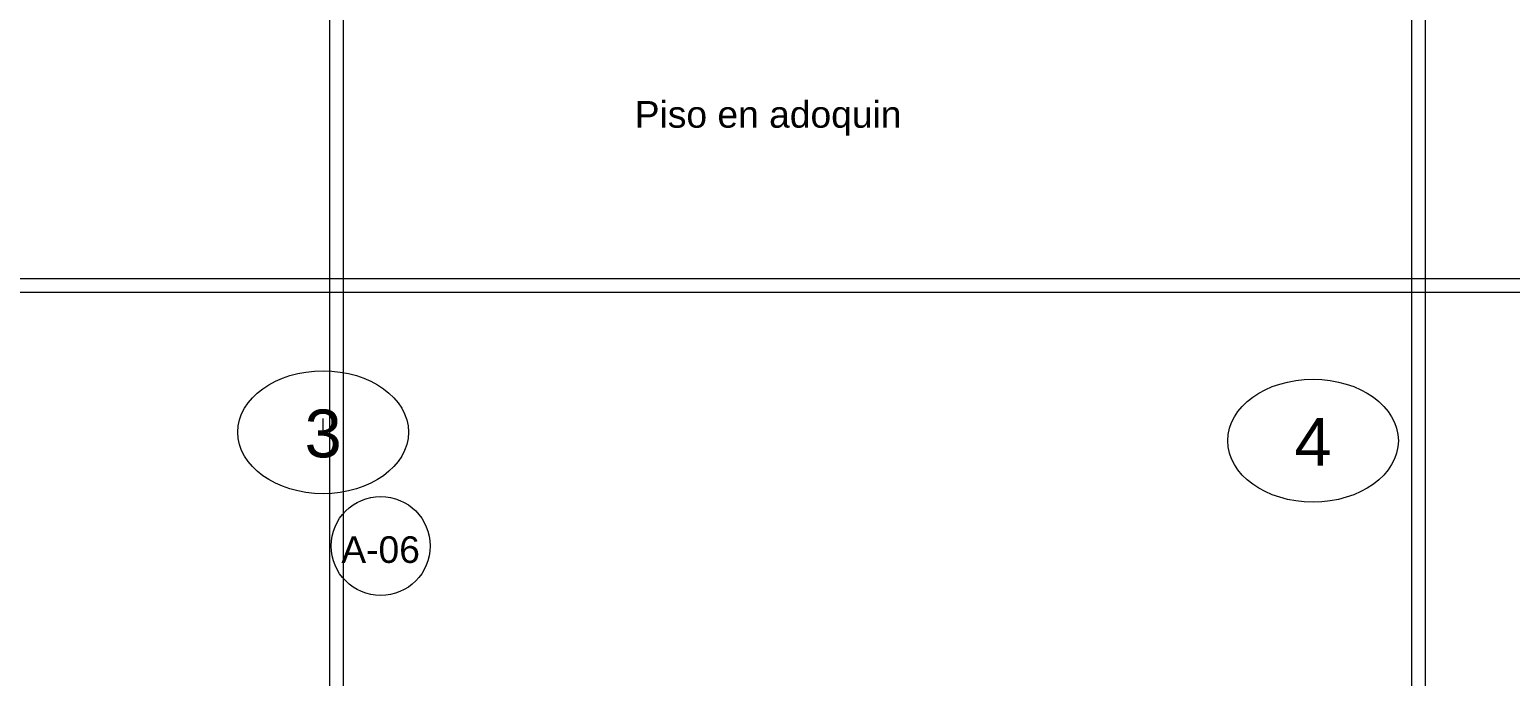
# Model space of a CAD drawing. Extents: x 98839 to 99031, y 101876 to 101926.
# Drawn here: x 98857.21 to 98868.05, y 101893.19 to 101897.92 of the extents above; entities that cross this region are included whole.
import ezdxf
from ezdxf import colors
from ezdxf.entities.mleader import LeaderData, LeaderLine
from ezdxf.enums import TextEntityAlignment as Align
from ezdxf.math import Vec2, Vec3

# ---------------------------------------------------------------- set-up
doc = ezdxf.new("R2010")
doc.units = 0
doc.header["$LTSCALE"] = 8
doc.header["$MEASUREMENT"] = 0
doc.linetypes.add('DASHDOTX2', pattern=[2, 1, -0.5, 0, -0.5])
doc.layers.get('0').update_dxf_attribs({"linetype": 'CONTINUOUS', "lineweight": 9})
for name, color, linetype, lineweight in [('A_EJES', 75, 'DASHDOTX2', 5), ('A_PISO-GRAN', 250, 'CONTINUOUS', 0), ('A_TEXT-IDEN', 5, 'CONTINUOUS', 18), ('A_TEXT-NOTA', 53, 'CONTINUOUS', 20), ('A_TEXT-SIMB', 195, 'CONTINUOUS', 20)]:
    doc.layers.add(name, color=color, linetype=linetype, lineweight=lineweight)
doc.styles.add('ARIAL', font='arial.ttf')

# ---------------------------------------------------------------- blocks, each defined once
blk = doc.blocks.new('EJE')
at = {"layer": 'A_TEXT-SIMB'}
blk.add_ellipse((0, 0), major_axis=(-0.625, 0), ratio=0.72, dxfattribs=at)
at = {"layer": 'A_TEXT-IDEN', "style": 'ARIAL'}
blk.add_attdef('EJE', text='', height=0.35, dxfattribs=at).set_placement((0, -0.184), align=Align.CENTER)
blk = doc.blocks.new('DETALLE DIBUJADO EN EL MISMO PLANO')
at = {"layer": 'A_TEXT-SIMB'}
blk.add_circle((0.25, 0), 0.25, dxfattribs=at)
at = {"layer": 'A_TEXT-IDEN', "style": 'ARIAL'}
blk.add_attdef('A', text='', height=0.175, dxfattribs=at).set_placement((0.25, -0.0856), align=Align.CENTER)
blk = doc.blocks.new('_Open30')
at = {"color": 0, "linetype": 'ByBlock', "lineweight": -2}
for p, q in [((-1, 0.268), (0, 0)), ((0, 0), (-1, -0.268)), ((0, 0), (-1, 0))]:
    blk.add_line(p, q, dxfattribs=at)

msp = doc.modelspace()

# ---------------------------------------------------------------- linework, layer by layer
at = {"layer": 'A_EJES'}
for p, q in [((98859.358, 101882.975), (98859.358, 101898.749)), ((98866.608, 101882.913), (98866.608, 101894.463))]:
    msp.add_line(p, q, dxfattribs=at)
at = {"layer": 'A_PISO-GRAN', "ltscale": 0.333}
for points in [[(98859.408, 101893.055), (98859.408, 101898.75)], [(98859.508, 101893.055), (98859.508, 101898.75)], [(98867.333, 101893.055), (98867.333, 101898.649)], [(98867.433, 101893.055), (98867.433, 101898.649)], [(98870.909, 101896.099), (98847.108, 101896.099)], [(98870.858, 101895.999), (98847.108, 101895.999)]]:
    msp.add_lwpolyline(points, dxfattribs=at)

# ---------------------------------------------------------------- block references
for p, values in [((98859.358, 101894.975), {'EJE': '3'}), ((98866.608, 101894.913), {'EJE': '4'})]:
    msp.add_blockref('EJE', p).add_auto_attribs(values)
ref = msp.add_blockref('DETALLE DIBUJADO EN EL MISMO PLANO', (98859.417, 101894.142), dxfattribs=dict(xscale=1.45, yscale=1.45, zscale=1.45))
ref.add_attrib('A', 'A-06', dxfattribs={"layer": 'A_TEXT-IDEN', "height": 0.195, "style": 'ARIAL'}).set_placement((98859.779, 101894.018), align=Align.CENTER)

# ---------------------------------------------------------------- leaders
at = {"layer": 'A_TEXT-NOTA'}
ml = msp.add_multileader_mtext('Standard', dxfattribs=at)
ml.set_content('{\\fArial|b0|i0|c0|p32;Piso en adoquin }', color=256, style='ARIAL')
ml.set_leader_properties(color=256, linetype='ByLayer', lineweight=-1)
ml.set_arrow_properties(name='OPEN30')
ml.build(insert=Vec2(0, 0))
ml.multileader.update_dxf_attribs({"leader_type": 0, "dogleg_length": 0.78, "arrow_head_size": 0.195})
ctx = ml.context
ctx.base_point, ctx.char_height, ctx.arrow_head_size, ctx.landing_gap_size, ctx.plane_origin = Vec3(98861.59, 101897.276), 0.195, 0.195, 0.09, Vec3(98859.624, 101894.584)
ctx.text_align_type = 2
notes = []
notes.append((ctx, [(0, (1, 1, 0), (98861.199, 101897.276), (1, 0), 0.391, [(0, [(98860.749, 101896.852)], 0, [])])]))
ctx.mtext.insert, ctx.mtext.width, ctx.mtext.alignment, ctx.mtext.flow_direction = Vec3(98863.594, 101897.4), 3.45002, 3, 5
for ctx, leaders in notes:
    for number, flags, end, landing, length, lines in leaders:
        leader = LeaderData()
        leader.index, (leader.has_last_leader_line, leader.has_dogleg_vector, leader.attachment_direction) = number, flags
        leader.last_leader_point, leader.dogleg_vector, leader.dogleg_length = Vec3(end), Vec3(landing), length
        for number, points, colour, breaks in lines:
            line = LeaderLine()
            line.index, line.vertices, line.color, line.breaks = number, Vec3.list(points), colors.encode_raw_color(colour), breaks
            leader.lines.append(line)
        ctx.leaders.append(leader)

doc.saveas('drawing.dxf')
